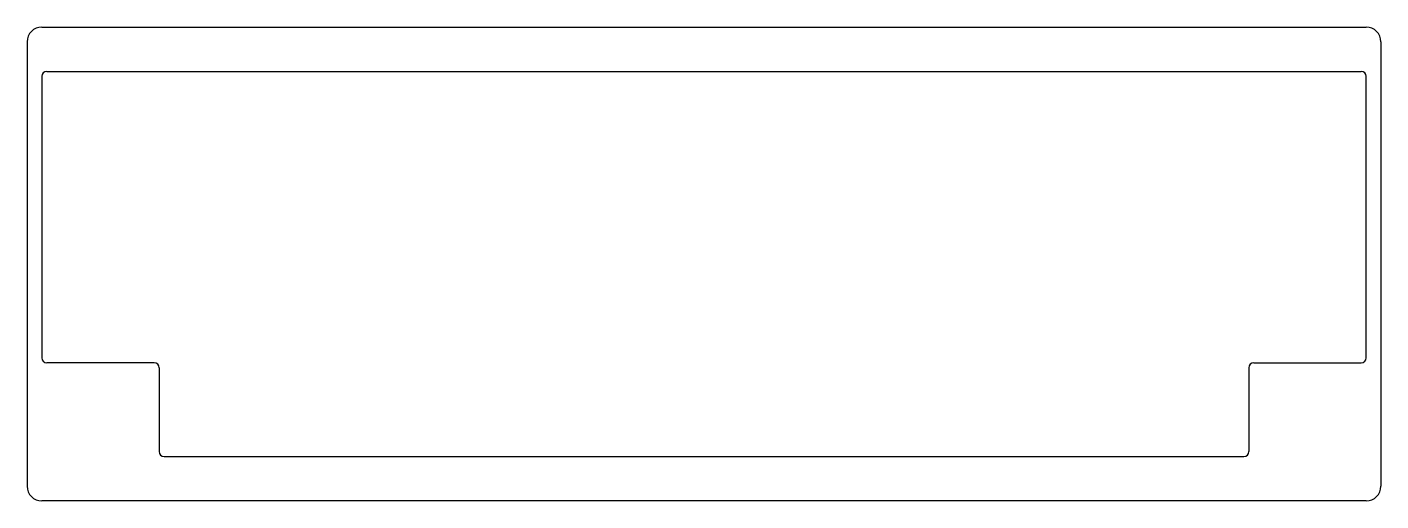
# Model space of a CAD drawing. Header units: millimetres. Extents: x 4 to 279, y 2 to 99.
import ezdxf

# ---------------------------------------------------------------- set-up
doc = ezdxf.new("R2010")
doc.units = ezdxf.units.MM

msp = doc.modelspace()

# ---------------------------------------------------------------- linework, layer by layer
for p, q in [((7.03, 98.67), (275.73, 98.67)), ((4.03, 95.67), (4.03, 5.47)), ((278.73, 95.67), (278.73, 5.47)), ((7.03, 88.67), (7.03, 31.52)), ((8.03, 89.67), (274.73, 89.67)), ((275.73, 31.52), (275.73, 88.67)), ((29.84, 30.52), (8.03, 30.52)), ((252.92, 30.52), (274.73, 30.52)), ((30.84, 29.52), (30.84, 12.47)), ((251.92, 29.52), (251.92, 12.47)), ((31.84, 11.47), (250.92, 11.47)), ((275.73, 2.47), (7.03, 2.47))]:
    msp.add_line(p, q)
for centre, radius, start, end in [((7.03, 95.67), 3, 90, 180), ((275.73, 95.67), 3, 0, 90), ((8.03, 88.67), 1, 90, 180), ((274.73, 88.67), 1, 0, 90), ((8.03, 31.52), 1, 180, 270), ((29.84, 29.52), 1, 0, 90), ((252.92, 29.52), 1, 90, 180), ((274.73, 31.52), 1, 270, 0), ((31.84, 12.47), 1, 180, 270), ((250.92, 12.47), 1, 270, 0), ((7.03, 5.47), 3, 180, 270), ((275.73, 5.47), 3, 270, 0)]:
    msp.add_arc(centre, radius, start, end)

doc.saveas('drawing.dxf')
